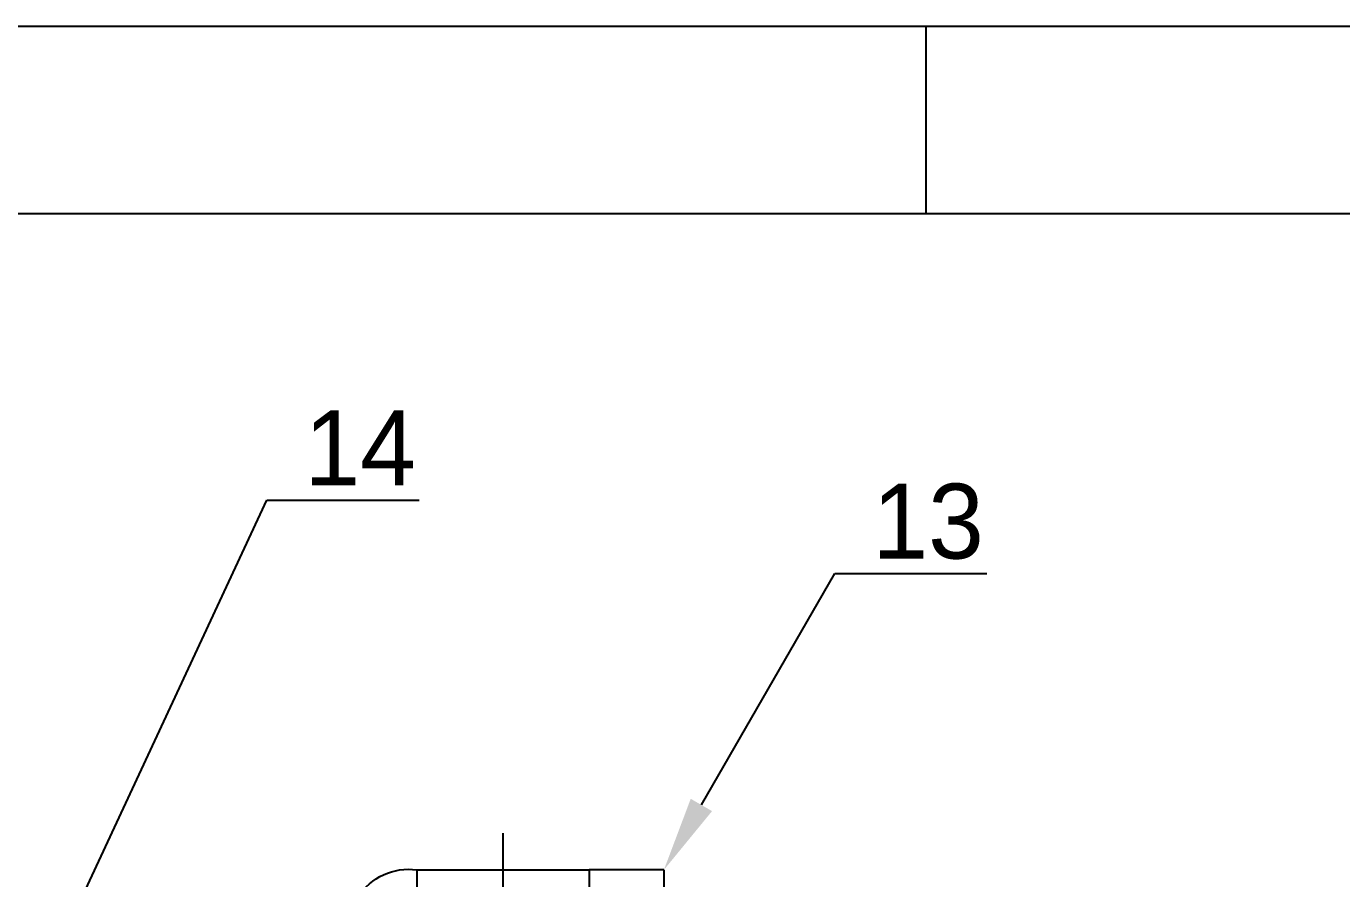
# Model space of a CAD drawing. Extents: x 0 to 21025, y 0 to 14850.
# Drawn here: x 4049 to 5805, y 13712 to 14850 of the extents above; entities that cross this region are included whole.
import ezdxf
from ezdxf import colors
from ezdxf.entities.mleader import LeaderData, LeaderLine
from ezdxf.enums import TextEntityAlignment as Align
from ezdxf.math import Vec2, Vec3

# ---------------------------------------------------------------- set-up
doc = ezdxf.new("R2010")
doc.units = 0
doc.header["$LTSCALE"] = 200
doc.header["$MEASUREMENT"] = 0
doc.linetypes.add('DASHDOT', pattern=[1, 0.5, -0.25, 0, -0.25])
for name, color, linetype in [('CENTRO', 1, 'DASHDOT'), ('DIM', 1, 'Continuous'), ('FRL2', 2, 'Continuous'), ('FRL6', 6, 'Continuous'), ('FRL7', 7, 'Continuous'), ('FRR120', 5, 'Continuous'), ('FRR140', 5, 'Continuous'), ('FRR175', 1, 'Continuous'), ('FRR80', 3, 'Continuous'), ('M2', 2, 'Continuous'), ('M3', 3, 'Continuous')]:
    doc.layers.add(name, color=color, linetype=linetype)
doc.styles.add('R120', font='simplex.shx')
doc.styles.add('R140', font='simplex.shx', dxfattribs={"height": 3.5})
doc.styles.add('R80', font='simplex.shx', dxfattribs={"height": 2})

# ---------------------------------------------------------------- blocks, each defined once
blk = doc.blocks.new('hjgkjk')
at = {"layer": 'CENTRO'}
for p, q in [((9934.886264162556, -27148.92924051778), (9934.886264162556, -27659.90817391153)), ((9731.326180939563, -27289.10817391153), (10175.49297627853, -27289.10817391153)), ((9731.326180939563, -27501.80159626198), (10175.49297627853, -27501.80159626199))]:
    blk.add_line(p, q, dxfattribs=at)
at = {"layer": 'DIM'}
for p, q in [((9804.886264162556, -27627.98817391153), (10064.88626416256, -27627.98817391153)), ((9804.886264162558, -27644.78817391153), (10064.88626416256, -27644.78817391153))]:
    blk.add_line(p, q, dxfattribs=at)
at = {"layer": 'M3'}
for p, q in [((9719.886264162556, -27197.90817391153), (9719.886264162556, -27687.50817391153)), ((9719.886264162556, -27197.90817391153), (9819.886264162556, -27197.90817391153)), ((9819.886264162556, -27197.90817391153), (9819.886264162556, -27687.50817391153)), ((10049.88626416256, -27197.90817391153), (9819.886264162556, -27197.90817391152)), ((10049.88626416256, -27197.90817391153), (10049.88626416254, -27356.14817391152)), ((9874.886264162556, -27356.14817391152), (9819.886264162556, -27356.14817391152)), ((9819.886264162556, -27361.90817391152), (10049.88626416256, -27361.90817391152)), ((9874.886264162556, -27356.14817391152), (9874.886264162556, -27361.90817391152)), ((9874.886264162556, -27356.14817391152), (10049.88626416254, -27356.14817391152)), ((10044.88626416256, -27356.14817391152), (10044.88626416256, -27361.90817391152)), ((10049.88626416256, -27361.90817391152), (10049.88626416256, -27367.66817391153)), ((9819.886264162556, -27367.66817391152), (10049.88626416256, -27367.66817391152)), ((9854.886264162556, -27407.90817391153), (9854.886264162556, -27659.90817391153)), ((9854.886264162556, -27407.90817391153), (10014.88626416256, -27407.90817391153)), ((10014.88626416256, -27407.90817391153), (10014.88626416256, -27659.90817391153)), ((9774.886264162556, -27464.78817391153), (9774.886264162556, -27469.78817391153)), ((9774.886264162556, -27464.78817391153), (10094.88626416256, -27464.78817391153)), ((9774.886264162556, -27469.78817391153), (10094.88626416256, -27469.78817391153)), ((9784.886264162556, -27469.78817391153), (9784.886264162556, -28264.78817391153)), ((9789.886264162556, -27469.78817391153), (9789.886264162556, -28264.78817391153)), ((9804.886264162556, -28087.06850724487), (9804.886264162556, -27469.78817391153)), ((10064.88626416256, -28087.06850724487), (10064.88626416256, -27469.78817391153)), ((10079.88626416256, -27469.78817391153), (10079.88626416256, -28264.78817391153)), ((10084.88626416256, -27469.78817391153), (10084.88626416256, -28264.78817391153)), ((10094.88626416256, -27464.78817391153), (10094.88626416256, -27469.78817391153)), ((9744.886264162556, -27491.80159626199), (9854.886264162556, -27491.80159626199)), ((9744.886264162556, -27491.80159626199), (9744.886264162556, -27511.80159626198)), ((9744.886264162556, -27511.80159626198), (9854.886264162556, -27511.80159626198)), ((9854.886264162556, -27609.50817391153), (10014.88626416256, -27609.50817391153)), ((9854.886264162556, -27659.90817391154), (10014.88626416256, -27659.90817391153)), ((9719.886264162556, -27687.50817391153), (9819.886264162556, -27687.50817391153)), ((9789.886264162556, -28259.78817391153), (10079.88626416256, -28259.78817391153)), ((9784.886264162556, -28264.78817391153), (10084.88626416256, -28264.78817391153))]:
    blk.add_line(p, q, dxfattribs=at)
blk.add_circle((9934.886264162556, -27501.80159626199), 59.80866632792095, dxfattribs=at)
for centre, radius, start, end in [((10060.91933082923, -27277.02817391152), 79.88556164958996, 262.0614532230355, 97.93854677696454), ((9934.886264162556, -28087.06850724487), 130, 180, 0)]:
    blk.add_arc(centre, radius, start, end, dxfattribs=at)
blk = doc.blocks.new('A1')
at = {"layer": 'FRL2'}
blk.add_line((210, 593.9999999999981), (210, 583.9999999999983), dxfattribs=at)
at = {"layer": 'FRL6', "linetype": 'Continuous'}
blk.add_line((25, 583.9999999999983), (831, 583.9999999999983), dxfattribs=at)
at = {"layer": 'FRL7', "linetype": 'Continuous'}
blk.add_line((0, 593.9999999999981), (840.9999999999964, 593.9999999999981), dxfattribs=at)
at = {"layer": 'FRR120', "style": 'R120'}
for tag, p in [('FASE_DO_PROJETO', (658.9999569833999, 46.29385362650828)), ('ÁREA_E/OU_SUBÁREA', (658.9999569833999, 40.79385362650646)), ('TÍTULO_DO_DESENHO', (658.9999569833999, 35.29385362650646)), ('SUBTÍTULO_1_DO_DESENHO', (658.9999569833999, 29.79385362650829)), ('SUBTÍTULO_2_DO_DESENHO', (658.9999569833999, 24.29385362650646))]:
    blk.add_attdef(tag, p, '', height=3, dxfattribs=at)
at = {"layer": 'FRR140', "style": 'R140', "width": 0.91}
for tag, p in [('NÚMERO_DA_CONTRATADA', (687.72256033331, 12.59537338976042)), ('NUMERO_CBMM', (752.8891829855928, 12.59537338976042))]:
    blk.add_attdef(tag, p, '', height=3.5, dxfattribs=at)
for tag, p in [('REVISÃO', (823.4999999999961, 14.67870672309254)), ('ESCALA', (671, 14.34537338976042))]:
    blk.add_attdef(tag, text='', height=3.5, dxfattribs=at).set_placement(p, align=Align.MIDDLE)
at = {"layer": 'FRR175', "style": 'R120'}
for tag, p in [('CLASSIFICAÇÃO', (811.8333333333358, 67.73309336323655)), ('PROJETO', (716.3099999999976, 53.58783906990901)), ('N_PROJ_SE', (793.4999999999964, 53.58783906990901)), ('SE', (820.6909999999989, 53.58783906990901))]:
    blk.add_attdef(tag, text='', height=3, dxfattribs=at).set_placement(p, align=Align.MIDDLE_CENTER)
at = {"layer": 'FRR80', "style": 'R80'}
for tag, p in [('8A_REV', (476, 77.06789120075702)), ('EMIS.', (485.9999999999964, 77.06789120075702)), ('PROJ.', (585, 77.06789120075702)), ('DES.', (597, 77.06789120075702)), ('VER.', (609.0000000000036, 77.06789120075702)), ('APR.', (621, 77.06789120075702)), ('AUT.', (633.0125018887811, 77.06789120075702)), ('7A_REV', (476, 71.3678912007581)), ('EMIS.', (485.9999999999964, 71.3678912007581)), ('PROJ.', (585, 71.3678912007581)), ('DES.', (597, 71.3678912007581)), ('VER.', (609.0000000000036, 71.3678912007581)), ('APR.', (621, 71.3678912007581)), ('AUT.', (633.0125018887811, 71.3678912007581)), ('6A_REV', (476, 65.66789120075553)), ('EMIS.', (485.9999999999964, 65.66789120075553)), ('PROJ.', (585, 65.66789120075553)), ('DES.', (597, 65.66789120075553)), ('VER.', (609.0000000000036, 65.66789120075553)), ('APR.', (621, 65.66789120075553)), ('AUT.', (633.0125018887811, 65.66789120075553)), ('5A_REV', (476, 59.96789120075665)), ('EMIS.', (485.9999999999964, 59.96789120075665)), ('PROJ.', (585, 59.96789120075665)), ('DES.', (597, 59.96789120075665)), ('VER.', (609.0000000000036, 59.96789120075665)), ('APR.', (621, 59.96789120075665)), ('AUT.', (633.0125018887811, 59.96789120075665)), ('4A_REV', (476, 54.26789120075408)), ('EMIS.', (485.9999999999964, 54.26789120075408)), ('PROJ.', (585, 54.26789120075772)), ('DES.', (597, 54.26789120075772)), ('VER.', (609.0000000000036, 54.26789120075772)), ('APR.', (621, 54.26789120075772)), ('AUT.', (633.0125018887811, 54.26789120075772)), ('3A_REV', (476, 48.56789120075518)), ('EMIS.', (485.9999999999964, 48.56789120075518)), ('PROJ.', (585, 48.56789120075518)), ('DES.', (597, 48.56789120075518)), ('VER.', (609.0000000000036, 48.56789120075518)), ('APR.', (621, 48.56789120075518)), ('AUT.', (633.0125018887811, 48.56789120075518)), ('2A_REV', (476, 42.86789120075628)), ('EMIS.', (485.9999999999964, 42.86789120075628)), ('PROJ.', (585, 42.86789120075628)), ('DES.', (597, 42.86789120075628)), ('VER.', (609.0000000000036, 42.86789120075628)), ('APR.', (621, 42.86789120075628)), ('AUT.', (633.0125018887811, 42.86789120075628)), ('1a_REV', (476, 37.16789120075555)), ('EMIS.', (485.9999999999964, 37.16789120075555)), ('PROJ.', (585, 37.16789120075555)), ('DES.', (597, 37.16789120075555)), ('VER.', (609.0000000000036, 37.16789120075555)), ('APR.', (621, 37.16789120075555)), ('AUT.', (633.0125018887811, 37.16789120075555))]:
    blk.add_attdef(tag, text='', height=2, dxfattribs=at).set_placement(p, align=Align.MIDDLE)
for p in [(492.6056505934029, 76.08166362203883), (492.6056505934029, 70.38166362203992), (492.6056505934029, 64.681663622041), (492.6056505934029, 58.98166362203847), (492.6056505934029, 53.28166362203957), (492.6056505934029, 47.58166362203701), (492.6056505934029, 41.8816636220381), (492.6056505934029, 36.18166362203921)]:
    blk.add_attdef('DESCRIÇÃO_DA_REVISÃO', p, '', height=2, dxfattribs=at)
at = {"layer": 'FRR80', "style": 'R80', "width": 0.85}
for p in [(648, 77.06789120075702), (648, 71.3678912007581), (648, 65.66789120075553), (648, 59.96789120075665), (648, 54.26789120075408), (648, 48.56789120075518), (648, 42.86789120075628), (648, 37.16789120075555)]:
    blk.add_attdef('DATA', text='', height=2, dxfattribs=at).set_placement(p, align=Align.MIDDLE)

msp = doc.modelspace()

# ---------------------------------------------------------------- block references
at = {"layer": 'DIM', "xscale": -1}
msp.add_blockref('hjgkjk', (14620.11326656836, 40921.95890953267), dxfattribs=at)
at = {"layer": 'M2', "xscale": 25, "yscale": 25, "zscale": 25}
msp.add_blockref('A1', (8.003553375601768e-11, 0), dxfattribs=at)

# ---------------------------------------------------------------- leaders
at = {"layer": 'FRL2'}
ml = msp.add_multileader_mtext('Standard', dxfattribs=at)
ml.set_content('14', color=3)
ml.set_leader_properties(color=1)
ml.build(insert=Vec2(0, 0))
ml.multileader.update_dxf_attribs({"text_left_attachment_type": 6, "text_right_attachment_type": 6, "dogleg_length": 50, "arrow_head_size": 100})
ctx = ml.context
ctx.base_point, ctx.char_height, ctx.arrow_head_size, ctx.landing_gap_size, ctx.plane_origin = Vec3(4420.183909703745, 14217.32061874609), 100, 100, 0.09, Vec3(4069.345578544777, 13572.17073562114)
ctx.left_attachment, ctx.right_attachment = 6, 6
notes = []
notes.append((ctx, [(0, (1, 1, 0), (4370.183909703745, 14217.32061874609), (1, 0), 50, [(0, [(4069.345578544777, 13572.17073562114)], 0, [])])]))
ctx.mtext.insert, ctx.mtext.flow_direction = Vec3(4420.273909703745, 14337.32061874609), 5
ml = msp.add_multileader_mtext('Standard', dxfattribs=at)
ml.set_content('13', color=3)
ml.set_leader_properties(color=1)
ml.build(insert=Vec2(0, 0))
ml.multileader.update_dxf_attribs({"text_left_attachment_type": 6, "text_right_attachment_type": 6, "dogleg_length": 50, "arrow_head_size": 100})
ctx = ml.context
ctx.base_point, ctx.char_height, ctx.arrow_head_size, ctx.landing_gap_size, ctx.plane_origin = Vec3(5178.551959486936, 14119.52116192164), 100, 100, 0.09, Vec3(4900.227002405805, 13724.05073562114)
ctx.left_attachment, ctx.right_attachment = 6, 6
notes.append((ctx, [(0, (1, 1, 0), (5128.551959486936, 14119.52116192164), (1, 0), 50, [(0, [(4900.227002405805, 13724.05073562114)], 0, [])])]))
ctx.mtext.insert, ctx.mtext.flow_direction = Vec3(5178.641959486936, 14239.52116192164), 5
for ctx, leaders in notes:
    for number, flags, end, landing, length, lines in leaders:
        leader = LeaderData()
        leader.index, (leader.has_last_leader_line, leader.has_dogleg_vector, leader.attachment_direction) = number, flags
        leader.last_leader_point, leader.dogleg_vector, leader.dogleg_length = Vec3(end), Vec3(landing), length
        for number, points, colour, breaks in lines:
            line = LeaderLine()
            line.index, line.vertices, line.color, line.breaks = number, Vec3.list(points), colors.encode_raw_color(colour), breaks
            leader.lines.append(line)
        ctx.leaders.append(leader)

doc.saveas('drawing.dxf')
